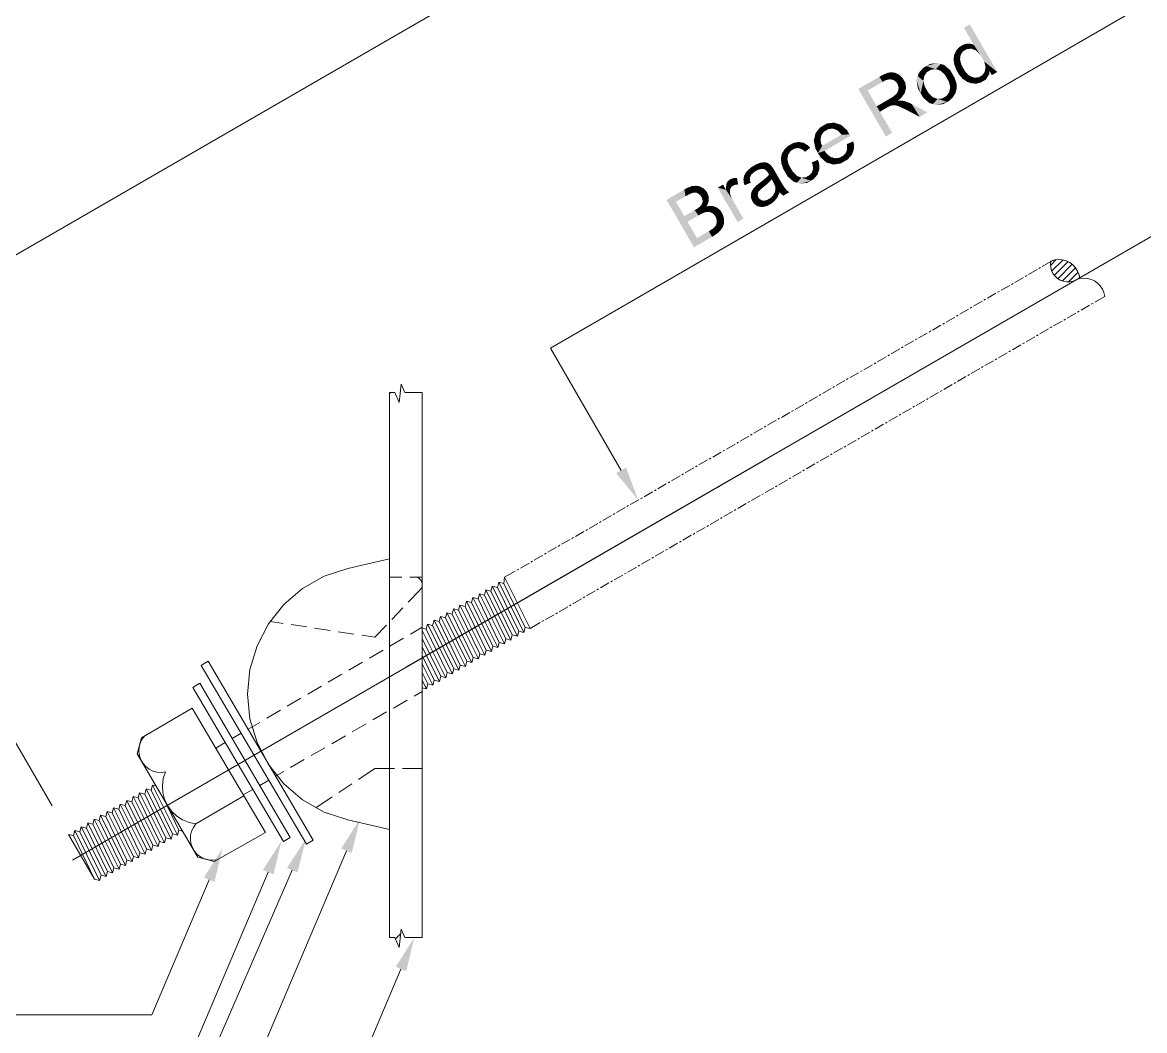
# Model space of a CAD drawing. Header units: millimetres. Extents: x 2 to 579, y 1 to 405.
# Drawn here: x 219.82 to 237.5, y 96.38 to 112.27 of the extents above; entities that cross this region are included whole.
import ezdxf

# ---------------------------------------------------------------- set-up
doc = ezdxf.new("R2010")
doc.units = ezdxf.units.MM
doc.linetypes.add('XKITLINE00', pattern=[0])
doc.layers.add('LinkedObject', color=7, linetype='Continuous', lineweight=0)

# ---------------------------------------------------------------- blocks, each defined once
blk = doc.blocks.new('*A4')
at = {"layer": 'LinkedObject'}
for color, points in [(7, [(234.75, 112.239), (234.813, 111.917), (234.658, 112.185)]), (7, [(234.75, 112.239), (234.914, 111.761), (234.813, 111.917)]), (7, [(234.914, 111.761), (234.75, 112.239), (235.182, 111.49)]), (7, [(234.606, 111.762), (234.504, 111.767), (234.52, 111.8)]), (7, [(234.537, 111.834), (234.643, 111.817), (234.52, 111.8)]), (7, [(234.52, 111.8), (234.643, 111.817), (234.606, 111.762)]), (7, [(234.587, 111.886), (234.643, 111.817), (234.537, 111.834)]), (7, [(234.621, 111.905), (234.643, 111.817), (234.587, 111.886)]), (7, [(234.645, 111.92), (234.705, 111.852), (234.621, 111.905)]), (7, [(234.621, 111.905), (234.705, 111.852), (234.674, 111.834)]), (7, [(234.643, 111.817), (234.621, 111.905), (234.674, 111.834)]), (7, [(234.695, 111.934), (234.705, 111.852), (234.645, 111.92)]), (7, [(234.72, 111.935), (234.705, 111.852), (234.695, 111.934)]), (7, [(234.72, 111.935), (234.773, 111.857), (234.705, 111.852)]), (7, [(234.745, 111.936), (234.773, 111.857), (234.72, 111.935)]), (7, [(234.791, 111.927), (234.773, 111.857), (234.745, 111.936)]), (7, [(234.813, 111.917), (234.773, 111.857), (234.791, 111.927)]), (7, [(234.773, 111.857), (234.813, 111.917), (234.809, 111.843)]), (7, [(234.809, 111.843), (234.813, 111.917), (234.846, 111.83)]), (7, [(234.813, 111.917), (234.914, 111.761), (234.846, 111.83)]), (7, [(234.233, 111.632), (234.065, 111.584), (234.121, 111.616)]), (7, [(234.289, 111.616), (234.065, 111.584), (234.233, 111.632)]), (7, [(234.214, 111.534), (234.065, 111.584), (234.289, 111.616)]), (7, [(234.214, 111.534), (234.289, 111.616), (234.252, 111.522)]), (7, [(234.289, 111.616), (234.29, 111.509), (234.252, 111.522)]), (7, [(234.44, 111.52), (234.289, 111.616), (234.346, 111.6)]), (7, [(234.477, 111.455), (234.289, 111.616), (234.44, 111.52)]), (7, [(234.357, 111.446), (234.289, 111.616), (234.477, 111.455)]), (7, [(234.29, 111.509), (234.289, 111.616), (234.357, 111.446)]), (7, [(234.504, 111.767), (234.6, 111.725), (234.492, 111.693)]), (7, [(234.492, 111.693), (234.6, 111.725), (234.498, 111.652)]), (7, [(234.498, 111.652), (234.6, 111.725), (234.594, 111.688)]), (7, [(234.594, 111.688), (234.556, 111.49), (234.498, 111.652)]), (7, [(234.498, 111.652), (234.556, 111.49), (234.504, 111.612)]), (7, [(234.6, 111.725), (234.504, 111.767), (234.606, 111.762)]), (7, [(234.504, 111.612), (234.556, 111.49), (234.533, 111.53)]), (7, [(234.619, 111.598), (234.556, 111.49), (234.594, 111.688)]), (7, [(234.556, 111.49), (234.619, 111.598), (234.65, 111.544)]), (7, [(234.914, 111.761), (235.182, 111.49), (234.947, 111.705)]), (7, [(234.947, 111.705), (235.182, 111.49), (234.976, 111.654)]), (7, [(234.976, 111.654), (235.182, 111.49), (234.998, 111.567)]), (7, [(233.487, 111.482), (233.324, 111.414), (233.455, 111.477)]), (7, [(233.488, 111.376), (233.324, 111.414), (233.487, 111.482)]), (7, [(233.455, 111.477), (233.324, 111.414), (233.374, 111.443)]), (7, [(233.519, 111.487), (233.517, 111.37), (233.487, 111.482)]), (7, [(233.487, 111.482), (233.517, 111.37), (233.488, 111.376)]), (7, [(233.517, 111.37), (233.519, 111.487), (233.546, 111.364)]), (7, [(233.611, 111.459), (233.519, 111.487), (233.581, 111.475)]), (7, [(233.546, 111.364), (233.519, 111.487), (233.611, 111.459)]), (7, [(233.611, 111.459), (233.59, 111.332), (233.546, 111.364)]), (7, [(233.642, 111.442), (233.59, 111.332), (233.611, 111.459)]), (7, [(233.69, 111.395), (233.59, 111.332), (233.642, 111.442)]), (7, [(233.929, 111.425), (233.974, 111.154), (233.908, 111.365)]), (7, [(234.065, 111.584), (233.929, 111.425), (234.014, 111.555)]), (7, [(234.074, 111.488), (233.929, 111.425), (234.065, 111.584)]), (7, [(234.014, 111.555), (233.929, 111.425), (233.947, 111.476)]), (7, [(234.032, 111.429), (233.929, 111.425), (234.074, 111.488)]), (7, [(233.929, 111.425), (234.032, 111.429), (234.024, 111.39)]), (7, [(234.017, 111.351), (233.974, 111.154), (233.929, 111.425)]), (7, [(234.017, 111.351), (233.929, 111.425), (234.024, 111.39)]), (7, [(234.065, 111.584), (234.143, 111.527), (234.109, 111.508)]), (7, [(234.143, 111.527), (234.065, 111.584), (234.214, 111.534)]), (7, [(234.074, 111.488), (234.065, 111.584), (234.109, 111.508)]), (7, [(234.357, 111.446), (234.477, 111.455), (234.386, 111.396)]), (7, [(234.477, 111.455), (234.417, 111.343), (234.386, 111.396)]), (7, [(234.417, 111.343), (234.477, 111.455), (234.44, 111.25)]), (7, [(234.44, 111.25), (234.477, 111.455), (234.541, 111.272)]), (7, [(234.539, 111.311), (234.477, 111.455), (234.507, 111.403)]), (7, [(234.541, 111.272), (234.477, 111.455), (234.539, 111.311)]), (7, [(234.68, 111.492), (234.556, 111.49), (234.65, 111.544)]), (7, [(234.556, 111.49), (234.68, 111.492), (234.58, 111.448)]), (7, [(234.58, 111.448), (234.68, 111.492), (234.637, 111.383)]), (7, [(234.637, 111.383), (234.68, 111.492), (234.671, 111.36)]), (7, [(234.671, 111.36), (234.68, 111.492), (234.747, 111.427)]), (7, [(234.747, 111.427), (234.775, 111.311), (234.671, 111.36)]), (7, [(234.784, 111.414), (234.775, 111.311), (234.747, 111.427)]), (7, [(234.952, 111.342), (234.888, 111.405), (234.917, 111.422)]), (7, [(234.947, 111.44), (234.952, 111.342), (234.917, 111.422)]), (7, [(234.947, 111.44), (235.057, 111.51), (234.952, 111.342)]), (7, [(234.984, 111.494), (235.057, 111.51), (234.947, 111.44)]), (7, [(234.952, 111.342), (235.057, 111.51), (235.002, 111.371)]), (7, [(235.057, 111.51), (234.984, 111.494), (234.991, 111.531)]), (7, [(234.998, 111.567), (235.057, 111.51), (234.991, 111.531)]), (7, [(234.998, 111.567), (235.182, 111.49), (235.057, 111.51)]), (7, [(235.002, 111.371), (235.057, 111.51), (235.055, 111.455)]), (7, [(235.057, 111.51), (235.182, 111.49), (235.097, 111.441)]), (7, [(233.375, 111.334), (232.993, 111.223), (233.324, 111.414)]), (7, [(233.139, 111.198), (232.993, 111.223), (233.375, 111.334)]), (7, [(233.324, 111.414), (233.417, 111.358), (233.375, 111.334)]), (7, [(233.417, 111.358), (233.324, 111.414), (233.488, 111.376)]), (7, [(233.708, 111.364), (233.59, 111.332), (233.69, 111.395)]), (7, [(233.59, 111.332), (233.708, 111.364), (233.606, 111.305)]), (7, [(233.708, 111.364), (233.616, 111.287), (233.606, 111.305)]), (7, [(233.616, 111.287), (233.708, 111.364), (233.626, 111.248)]), (7, [(233.626, 111.248), (233.734, 111.2), (233.625, 111.227)]), (7, [(233.626, 111.248), (233.708, 111.364), (233.734, 111.2)]), (7, [(233.744, 111.242), (233.708, 111.364), (233.731, 111.324)]), (7, [(233.734, 111.2), (233.708, 111.364), (233.744, 111.242)]), (7, [(233.908, 111.365), (233.974, 111.154), (233.931, 111.229)]), (7, [(234.039, 111.261), (233.974, 111.154), (234.017, 111.351)]), (7, [(233.974, 111.154), (234.039, 111.261), (234.069, 111.209)]), (7, [(234.541, 111.272), (234.432, 111.211), (234.44, 111.25)]), (7, [(234.543, 111.233), (234.432, 111.211), (234.541, 111.272)]), (7, [(234.671, 111.36), (234.775, 111.311), (234.704, 111.336)]), (7, [(234.775, 111.311), (234.784, 111.414), (234.813, 111.309)]), (7, [(234.813, 111.309), (234.784, 111.414), (234.821, 111.401)]), (7, [(234.821, 111.401), (234.952, 111.342), (234.813, 111.309)]), (7, [(234.813, 111.309), (234.952, 111.342), (234.85, 111.306)]), (7, [(234.888, 111.405), (234.952, 111.342), (234.821, 111.401)]), (7, [(234.85, 111.306), (234.952, 111.342), (234.92, 111.323)]), (7, [(233.282, 110.95), (233.425, 110.475), (232.993, 111.223)]), (7, [(232.993, 111.223), (233.139, 111.198), (233.282, 110.95)]), (7, [(233.446, 110.93), (233.282, 110.95), (233.495, 111.073)]), (7, [(233.446, 110.93), (233.495, 111.073), (233.466, 110.941)]), (7, [(233.466, 110.941), (233.495, 111.073), (233.494, 110.955)]), (7, [(233.494, 110.955), (233.495, 111.073), (233.504, 110.959)]), (7, [(233.545, 110.965), (233.495, 111.073), (233.528, 111.092)]), (7, [(233.504, 110.959), (233.495, 111.073), (233.517, 110.962)]), (7, [(233.517, 110.962), (233.495, 111.073), (233.545, 110.965)]), (7, [(233.577, 111.13), (233.615, 111.039), (233.528, 111.092)]), (7, [(233.545, 110.965), (233.528, 111.092), (233.56, 110.965)]), (7, [(233.528, 111.092), (233.615, 111.039), (233.56, 110.965)]), (7, [(233.592, 111.148), (233.734, 111.2), (233.577, 111.13)]), (7, [(233.724, 111.158), (233.577, 111.13), (233.734, 111.2)]), (7, [(233.664, 111.077), (233.577, 111.13), (233.724, 111.158)]), (7, [(233.615, 111.039), (233.577, 111.13), (233.664, 111.077)]), (7, [(233.608, 111.166), (233.734, 111.2), (233.592, 111.148)]), (7, [(233.734, 111.2), (233.608, 111.166), (233.624, 111.206)]), (7, [(233.625, 111.227), (233.734, 111.2), (233.624, 111.206)]), (7, [(234.099, 111.157), (233.974, 111.154), (234.069, 111.209)]), (7, [(234.099, 111.157), (234.166, 110.985), (233.974, 111.154)]), (7, [(233.974, 111.154), (234.166, 110.985), (234.014, 111.086)]), (7, [(234.014, 111.086), (234.166, 110.985), (234.11, 111.001)]), (7, [(234.167, 111.092), (234.166, 110.985), (234.099, 111.157)]), (7, [(234.166, 110.985), (234.167, 111.092), (234.204, 111.079)]), (7, [(234.242, 111.066), (234.166, 110.985), (234.204, 111.079)]), (7, [(234.242, 111.066), (234.392, 111.018), (234.166, 110.985)]), (7, [(234.314, 111.073), (234.392, 111.018), (234.242, 111.066)]), (7, [(234.392, 111.018), (234.314, 111.073), (234.348, 111.093)]), (7, [(234.382, 111.113), (234.392, 111.018), (234.348, 111.093)]), (7, [(234.504, 111.126), (234.382, 111.113), (234.424, 111.172)]), (7, [(234.483, 111.093), (234.382, 111.113), (234.504, 111.126)]), (7, [(234.427, 111.038), (234.382, 111.113), (234.483, 111.093)]), (7, [(234.392, 111.018), (234.382, 111.113), (234.427, 111.038)]), (7, [(234.432, 111.211), (234.524, 111.16), (234.424, 111.172)]), (7, [(234.424, 111.172), (234.524, 111.16), (234.504, 111.126)]), (7, [(234.524, 111.16), (234.432, 111.211), (234.543, 111.233)]), (7, [(233.282, 110.95), (233.332, 110.864), (233.425, 110.475)]), (7, [(233.332, 110.864), (233.282, 110.95), (233.446, 110.93)]), (7, [(233.56, 110.965), (233.615, 111.039), (233.575, 110.964)]), (7, [(233.615, 111.039), (233.615, 110.954), (233.575, 110.964)]), (7, [(233.64, 111.041), (233.615, 110.954), (233.615, 111.039)]), (7, [(233.615, 110.954), (233.64, 111.041), (233.639, 110.944)]), (7, [(233.639, 110.944), (233.64, 111.041), (233.663, 110.934)]), (7, [(233.696, 111.036), (233.64, 111.041), (233.681, 111.039)]), (7, [(233.663, 110.934), (233.64, 111.041), (233.696, 111.036)]), (7, [(233.696, 111.036), (233.729, 110.903), (233.663, 110.934)]), (7, [(233.729, 111.029), (233.729, 110.903), (233.696, 111.036)]), (7, [(233.799, 111.002), (233.729, 110.903), (233.729, 111.029)]), (7, [(233.729, 110.903), (233.799, 111.002), (233.77, 110.882)]), (7, [(233.77, 110.882), (233.799, 111.002), (233.835, 110.984)]), (7, [(233.77, 110.882), (233.835, 110.984), (233.959, 110.783)]), (7, [(233.959, 110.783), (233.835, 110.984), (234.082, 110.855)]), (7, [(234.166, 110.985), (234.392, 111.018), (234.222, 110.968)]), (7, [(234.222, 110.968), (234.392, 111.018), (234.335, 110.985)]), (7, [(233.425, 110.475), (233.332, 110.864), (233.524, 110.532)]), (7, [(232.443, 110.647), (232.304, 110.466), (232.387, 110.614)]), (7, [(232.455, 110.553), (232.304, 110.466), (232.443, 110.647)]), (7, [(232.387, 110.614), (232.304, 110.466), (232.317, 110.524)]), (7, [(232.414, 110.501), (232.304, 110.466), (232.455, 110.553)]), (7, [(232.607, 110.692), (232.443, 110.647), (232.497, 110.678)]), (7, [(232.663, 110.675), (232.443, 110.647), (232.607, 110.692)]), (7, [(232.594, 110.598), (232.443, 110.647), (232.663, 110.675)]), (7, [(232.443, 110.647), (232.522, 110.592), (232.487, 110.571)]), (7, [(232.522, 110.592), (232.443, 110.647), (232.594, 110.598)]), (7, [(232.455, 110.553), (232.443, 110.647), (232.487, 110.571)]), (7, [(232.594, 110.598), (232.663, 110.675), (232.631, 110.584)]), (7, [(232.663, 110.675), (232.655, 110.575), (232.631, 110.584)]), (7, [(232.655, 110.575), (232.663, 110.675), (232.702, 110.534)]), (7, [(232.813, 110.574), (232.663, 110.675), (232.719, 110.658)]), (7, [(232.702, 110.534), (232.663, 110.675), (232.813, 110.574)]), (7, [(232.702, 110.534), (232.813, 110.574), (232.725, 110.501)]), (7, [(232.852, 110.507), (232.725, 110.501), (232.813, 110.574)]), (7, [(232.046, 110.388), (231.917, 110.343), (231.961, 110.368)]), (7, [(232.087, 110.381), (231.917, 110.343), (232.046, 110.388)]), (7, [(232.034, 110.291), (231.917, 110.343), (232.087, 110.381)]), (7, [(232.034, 110.291), (232.087, 110.381), (232.059, 110.287)]), (7, [(232.087, 110.381), (232.083, 110.282), (232.059, 110.287)]), (7, [(232.083, 110.282), (232.087, 110.381), (232.129, 110.254)]), (7, [(232.201, 110.332), (232.087, 110.381), (232.128, 110.375)]), (7, [(232.232, 110.296), (232.087, 110.381), (232.201, 110.332)]), (7, [(232.129, 110.254), (232.087, 110.381), (232.232, 110.296)]), (7, [(232.304, 110.466), (232.317, 110.281), (232.29, 110.408)]), (7, [(232.405, 110.468), (232.304, 110.466), (232.414, 110.501)]), (7, [(232.304, 110.466), (232.405, 110.468), (232.396, 110.434)]), (7, [(232.396, 110.434), (232.317, 110.281), (232.304, 110.466)]), (7, [(232.405, 110.364), (232.317, 110.281), (232.396, 110.434)]), (7, [(232.317, 110.281), (232.405, 110.364), (232.423, 110.327)]), (7, [(232.854, 110.503), (232.356, 110.213), (232.852, 110.507)]), (7, [(232.423, 110.327), (232.852, 110.507), (232.356, 110.213)]), (7, [(232.861, 110.49), (232.356, 110.213), (232.854, 110.503)]), (7, [(232.866, 110.482), (232.356, 110.213), (232.861, 110.49)]), (7, [(232.461, 110.248), (232.356, 110.213), (232.866, 110.482)]), (7, [(232.725, 110.501), (232.852, 110.507), (232.423, 110.327)]), (7, [(232.912, 110.396), (232.816, 110.318), (232.81, 110.353)]), (7, [(232.812, 110.259), (232.912, 110.396), (232.92, 110.259)]), (7, [(232.816, 110.318), (232.912, 110.396), (232.812, 110.259)]), (7, [(232.92, 110.259), (232.912, 110.396), (232.925, 110.348)]), (7, [(231.787, 110.202), (231.881, 110.155), (231.771, 110.127)]), (7, [(231.888, 110.192), (231.787, 110.202), (231.807, 110.235)]), (7, [(231.881, 110.155), (231.787, 110.202), (231.888, 110.192)]), (7, [(231.827, 110.269), (231.93, 110.249), (231.807, 110.235)]), (7, [(231.807, 110.235), (231.93, 110.249), (231.888, 110.192)]), (7, [(231.882, 110.323), (231.93, 110.249), (231.827, 110.269)]), (7, [(231.917, 110.343), (231.93, 110.249), (231.882, 110.323)]), (7, [(231.917, 110.343), (231.987, 110.283), (231.964, 110.269)]), (7, [(231.987, 110.283), (231.917, 110.343), (232.034, 110.291)]), (7, [(231.93, 110.249), (231.917, 110.343), (231.964, 110.269)]), (7, [(232.129, 110.254), (232.232, 110.296), (232.151, 110.231)]), (7, [(232.423, 110.327), (232.356, 110.213), (232.317, 110.281)]), (7, [(232.49, 110.205), (232.356, 110.213), (232.461, 110.248)]), (7, [(232.356, 110.213), (232.544, 110.048), (232.394, 110.147)]), (7, [(232.49, 110.205), (232.544, 110.048), (232.356, 110.213)]), (7, [(232.554, 110.151), (232.544, 110.048), (232.49, 110.205)]), (7, [(232.757, 110.173), (232.903, 110.219), (232.775, 110.083)]), (7, [(232.792, 110.212), (232.903, 110.219), (232.757, 110.173)]), (7, [(232.775, 110.083), (232.903, 110.219), (232.822, 110.11)]), (7, [(232.802, 110.235), (232.92, 110.259), (232.792, 110.212)]), (7, [(232.903, 110.219), (232.792, 110.212), (232.92, 110.259)]), (7, [(232.812, 110.259), (232.92, 110.259), (232.802, 110.235)]), (7, [(232.822, 110.11), (232.903, 110.219), (232.886, 110.178)]), (7, [(231.347, 110.013), (231.412, 109.949), (231.312, 109.993)]), (7, [(231.469, 110.062), (231.347, 110.013), (231.442, 110.058)]), (7, [(231.473, 109.964), (231.347, 110.013), (231.469, 110.062)]), (7, [(231.442, 110.058), (231.347, 110.013), (231.381, 110.033)]), (7, [(231.412, 109.949), (231.347, 110.013), (231.473, 109.964)]), (7, [(231.539, 110.064), (231.469, 110.062), (231.495, 110.066)]), (7, [(231.556, 110.058), (231.469, 110.062), (231.539, 110.064)]), (7, [(231.473, 109.964), (231.469, 110.062), (231.5, 109.958)]), (7, [(231.5, 109.958), (231.469, 110.062), (231.519, 109.954)]), (7, [(231.469, 110.062), (231.555, 109.922), (231.519, 109.954)]), (7, [(231.556, 110.058), (231.555, 109.922), (231.469, 110.062)]), (7, [(231.574, 110.051), (231.555, 109.922), (231.556, 110.058)]), (7, [(231.606, 110.028), (231.555, 109.922), (231.574, 110.051)]), (7, [(231.621, 110.012), (231.555, 109.922), (231.606, 110.028)]), (7, [(231.555, 109.922), (231.621, 110.012), (231.63, 110.001)]), (7, [(231.771, 110.127), (231.881, 110.155), (231.776, 110.086)]), (7, [(231.776, 110.086), (231.881, 110.155), (231.873, 110.117)]), (7, [(231.873, 110.117), (231.836, 109.915), (231.776, 110.086)]), (7, [(231.776, 110.086), (231.836, 109.915), (231.78, 110.044)]), (7, [(231.78, 110.044), (231.836, 109.915), (231.81, 109.959)]), (7, [(231.897, 110.026), (231.836, 109.915), (231.873, 110.117)]), (7, [(231.836, 109.915), (231.897, 110.026), (231.928, 109.972)]), (7, [(232.354, 110.105), (232.272, 110.028), (232.257, 110.065)]), (7, [(232.272, 110.028), (232.354, 110.105), (232.279, 109.964)]), (7, [(232.279, 109.964), (232.354, 110.105), (232.363, 109.916)]), (7, [(232.378, 109.96), (232.354, 110.105), (232.374, 110.055)]), (7, [(232.363, 109.916), (232.354, 110.105), (232.378, 109.96)]), (7, [(232.394, 110.147), (232.544, 110.048), (232.488, 110.064)]), (7, [(232.544, 110.048), (232.554, 110.151), (232.6, 110.031)]), (7, [(232.591, 110.141), (232.6, 110.031), (232.554, 110.151)]), (7, [(232.627, 110.13), (232.6, 110.031), (232.591, 110.141)]), (7, [(232.627, 110.13), (232.775, 110.083), (232.6, 110.031)]), (7, [(232.6, 110.031), (232.775, 110.083), (232.716, 110.049)]), (7, [(232.697, 110.139), (232.775, 110.083), (232.627, 110.13)]), (7, [(232.731, 110.159), (232.775, 110.083), (232.697, 110.139)]), (7, [(232.757, 110.173), (232.775, 110.083), (232.731, 110.159)]), (7, [(231.295, 109.851), (231.185, 109.821), (231.304, 109.871)]), (7, [(231.189, 109.847), (231.304, 109.871), (231.185, 109.821)]), (7, [(231.286, 109.831), (231.185, 109.821), (231.295, 109.851)]), (7, [(231.286, 109.831), (231.199, 109.705), (231.185, 109.821)]), (7, [(231.214, 109.898), (231.304, 109.871), (231.189, 109.847)]), (7, [(231.286, 109.778), (231.199, 109.705), (231.286, 109.831)]), (7, [(231.235, 109.923), (231.304, 109.871), (231.214, 109.898)]), (7, [(231.312, 109.993), (231.235, 109.923), (231.256, 109.948)]), (7, [(231.345, 109.91), (231.235, 109.923), (231.312, 109.993)]), (7, [(231.304, 109.871), (231.235, 109.923), (231.345, 109.91)]), (7, [(231.345, 109.91), (231.312, 109.993), (231.377, 109.929)]), (7, [(231.377, 109.929), (231.312, 109.993), (231.412, 109.949)]), (7, [(231.564, 109.846), (231.626, 109.799), (231.491, 109.783)]), (7, [(231.555, 109.922), (231.63, 110.001), (231.571, 109.894)]), (7, [(231.584, 109.87), (231.626, 109.799), (231.564, 109.846)]), (7, [(231.571, 109.894), (231.63, 110.001), (231.573, 109.892)]), (7, [(231.573, 109.892), (231.63, 110.001), (231.579, 109.88)]), (7, [(231.579, 109.88), (231.63, 110.001), (231.584, 109.87)]), (7, [(231.584, 109.87), (231.63, 110.001), (231.626, 109.799)]), (7, [(231.657, 109.96), (231.626, 109.799), (231.63, 110.001)]), (7, [(231.675, 109.93), (231.626, 109.799), (231.657, 109.96)]), (7, [(231.675, 109.93), (231.645, 109.765), (231.626, 109.799)]), (7, [(231.745, 109.807), (231.645, 109.765), (231.675, 109.93)]), (7, [(231.96, 109.918), (231.836, 109.915), (231.928, 109.972)]), (7, [(231.96, 109.918), (232.023, 109.746), (231.836, 109.915)]), (7, [(231.836, 109.915), (232.023, 109.746), (231.875, 109.847)]), (7, [(231.875, 109.847), (232.023, 109.746), (231.969, 109.763)]), (7, [(232.027, 109.85), (232.023, 109.746), (231.96, 109.918)]), (7, [(232.023, 109.746), (232.027, 109.85), (232.062, 109.838)]), (7, [(232.097, 109.825), (232.023, 109.746), (232.062, 109.838)]), (7, [(232.166, 109.832), (232.244, 109.776), (232.097, 109.825)]), (7, [(232.244, 109.776), (232.166, 109.832), (232.199, 109.851)]), (7, [(232.226, 109.867), (232.244, 109.776), (232.199, 109.851)]), (7, [(232.226, 109.867), (232.363, 109.916), (232.244, 109.776)]), (7, [(232.262, 109.909), (232.363, 109.916), (232.226, 109.867)]), (7, [(232.244, 109.776), (232.363, 109.916), (232.288, 109.802)]), (7, [(232.363, 109.916), (232.262, 109.909), (232.27, 109.936)]), (7, [(232.279, 109.964), (232.363, 109.916), (232.27, 109.936)]), (7, [(232.288, 109.802), (232.363, 109.916), (232.348, 109.872)]), (7, [(230.293, 109.662), (230.369, 109.582), (230.25, 109.638)]), (7, [(230.368, 109.691), (230.369, 109.582), (230.293, 109.662)]), (7, [(230.408, 109.591), (230.368, 109.691), (230.401, 109.694)]), (7, [(230.369, 109.582), (230.368, 109.691), (230.389, 109.586)]), (7, [(230.389, 109.586), (230.368, 109.691), (230.408, 109.591)]), (7, [(230.433, 109.698), (230.445, 109.586), (230.401, 109.694)]), (7, [(230.401, 109.694), (230.445, 109.586), (230.408, 109.591)]), (7, [(230.494, 109.687), (230.445, 109.586), (230.433, 109.698)]), (7, [(230.522, 109.671), (230.445, 109.586), (230.494, 109.687)]), (7, [(230.445, 109.586), (230.522, 109.671), (230.462, 109.577)]), (7, [(230.522, 109.671), (230.479, 109.568), (230.462, 109.577)]), (7, [(230.479, 109.568), (230.522, 109.671), (230.507, 109.54)]), (7, [(230.507, 109.54), (230.522, 109.671), (230.609, 109.59)]), (7, [(230.594, 109.615), (230.522, 109.671), (230.55, 109.656)]), (7, [(230.609, 109.59), (230.522, 109.671), (230.594, 109.615)]), (7, [(230.907, 109.633), (230.776, 109.667), (230.859, 109.715)]), (7, [(230.776, 109.667), (230.907, 109.633), (231.09, 109.125)]), (7, [(230.913, 109.726), (230.907, 109.633), (230.906, 109.671)]), (7, [(230.921, 109.743), (230.907, 109.633), (230.913, 109.726)]), (7, [(231.004, 109.689), (230.907, 109.633), (230.921, 109.743)]), (7, [(230.983, 109.664), (230.907, 109.633), (231.004, 109.689)]), (7, [(230.976, 109.648), (230.907, 109.633), (230.983, 109.664)]), (7, [(230.929, 109.76), (231.019, 109.697), (230.921, 109.743)]), (7, [(230.921, 109.743), (231.019, 109.697), (231.004, 109.689)]), (7, [(230.953, 109.786), (231.019, 109.697), (230.929, 109.76)]), (7, [(230.969, 109.795), (231.019, 109.697), (230.953, 109.786)]), (7, [(231.048, 109.821), (230.969, 109.795), (230.992, 109.808)]), (7, [(231.08, 109.82), (230.969, 109.795), (231.048, 109.821)]), (7, [(231.075, 109.717), (230.969, 109.795), (231.08, 109.82)]), (7, [(230.969, 109.795), (231.036, 109.707), (231.019, 109.697)]), (7, [(231.036, 109.707), (230.969, 109.795), (231.075, 109.717)]), (7, [(231.075, 109.717), (231.08, 109.82), (231.097, 109.716)]), (7, [(231.185, 109.821), (231.199, 109.705), (231.181, 109.796)]), (7, [(231.181, 109.796), (231.199, 109.705), (231.188, 109.737)]), (7, [(231.199, 109.705), (231.286, 109.778), (231.295, 109.745)]), (7, [(231.35, 109.667), (231.418, 109.601), (231.326, 109.633)]), (7, [(231.366, 109.683), (231.418, 109.601), (231.35, 109.667)]), (7, [(231.377, 109.694), (231.436, 109.624), (231.366, 109.683)]), (7, [(231.418, 109.601), (231.366, 109.683), (231.427, 109.613)]), (7, [(231.427, 109.613), (231.366, 109.683), (231.436, 109.624)]), (7, [(231.414, 109.725), (231.471, 109.657), (231.377, 109.694)]), (7, [(231.377, 109.694), (231.471, 109.657), (231.436, 109.624)]), (7, [(231.439, 109.744), (231.497, 109.677), (231.414, 109.725)]), (7, [(231.414, 109.725), (231.497, 109.677), (231.471, 109.657)]), (7, [(231.491, 109.783), (231.542, 109.713), (231.439, 109.744)]), (7, [(231.439, 109.744), (231.542, 109.713), (231.497, 109.677)]), (7, [(231.491, 109.783), (231.626, 109.799), (231.542, 109.713)]), (7, [(231.542, 109.713), (231.626, 109.799), (231.607, 109.774)]), (7, [(231.745, 109.807), (231.663, 109.734), (231.645, 109.765)]), (7, [(231.832, 109.664), (231.753, 109.597), (231.66, 109.566)]), (7, [(231.674, 109.589), (231.832, 109.664), (231.66, 109.566)]), (7, [(231.663, 109.734), (231.745, 109.807), (231.682, 109.684)]), (7, [(231.674, 109.589), (231.782, 109.743), (231.832, 109.664)]), (7, [(231.686, 109.638), (231.782, 109.743), (231.674, 109.589)]), (7, [(231.682, 109.684), (231.745, 109.807), (231.782, 109.743)]), (7, [(231.782, 109.743), (231.684, 109.664), (231.682, 109.684)]), (7, [(231.684, 109.664), (231.782, 109.743), (231.686, 109.638)]), (7, [(231.753, 109.597), (231.832, 109.664), (231.766, 109.579)]), (7, [(231.766, 109.579), (231.832, 109.664), (231.845, 109.649)]), (7, [(232.097, 109.825), (232.244, 109.776), (232.023, 109.746)]), (7, [(232.023, 109.746), (232.244, 109.776), (232.078, 109.729)]), (7, [(232.078, 109.729), (232.244, 109.776), (232.189, 109.744)]), (7, [(230.269, 109.531), (229.969, 109.475), (230.25, 109.638)]), (7, [(230.119, 109.444), (229.969, 109.475), (230.269, 109.531)]), (7, [(229.969, 109.475), (230.3, 109.13), (230.401, 108.727)]), (7, [(230.249, 109.218), (230.3, 109.13), (229.969, 109.475)]), (7, [(229.969, 109.475), (230.119, 109.444), (230.249, 109.218)]), (7, [(230.25, 109.638), (230.369, 109.582), (230.309, 109.554)]), (7, [(230.269, 109.531), (230.25, 109.638), (230.309, 109.554)]), (7, [(230.609, 109.59), (230.518, 109.522), (230.507, 109.54)]), (7, [(230.518, 109.522), (230.609, 109.59), (230.529, 109.502)]), (7, [(230.529, 109.502), (230.609, 109.59), (230.539, 109.464)]), (7, [(230.635, 109.484), (230.535, 109.427), (230.539, 109.464)]), (7, [(230.634, 109.456), (230.535, 109.427), (230.635, 109.484)]), (7, [(230.539, 109.464), (230.609, 109.59), (230.635, 109.484)]), (7, [(230.636, 109.513), (230.609, 109.59), (230.622, 109.566)]), (7, [(230.635, 109.484), (230.609, 109.59), (230.636, 109.513)]), (7, [(230.969, 109.632), (230.907, 109.633), (230.976, 109.648)]), (7, [(231.001, 109.491), (231.182, 109.178), (230.907, 109.633)]), (7, [(231.001, 109.491), (230.907, 109.633), (230.978, 109.549)]), (7, [(230.978, 109.549), (230.907, 109.633), (230.971, 109.578)]), (7, [(230.971, 109.578), (230.907, 109.633), (230.967, 109.597)]), (7, [(230.967, 109.597), (230.907, 109.633), (230.969, 109.632)]), (7, [(231.09, 109.125), (230.907, 109.633), (231.182, 109.178)]), (7, [(231.308, 109.596), (231.408, 109.562), (231.3, 109.556)]), (7, [(231.3, 109.535), (231.408, 109.562), (231.407, 109.548)]), (7, [(231.3, 109.556), (231.408, 109.562), (231.3, 109.535)]), (7, [(231.407, 109.548), (231.324, 109.452), (231.3, 109.535)]), (7, [(231.3, 109.535), (231.324, 109.452), (231.301, 109.513)]), (7, [(231.301, 109.513), (231.324, 109.452), (231.313, 109.471)]), (7, [(231.409, 109.575), (231.308, 109.596), (231.317, 109.615)]), (7, [(231.408, 109.562), (231.308, 109.596), (231.409, 109.575)]), (7, [(231.326, 109.633), (231.418, 109.601), (231.317, 109.615)]), (7, [(231.317, 109.615), (231.418, 109.601), (231.409, 109.575)]), (7, [(231.414, 109.523), (231.324, 109.452), (231.407, 109.548)]), (7, [(231.324, 109.452), (231.414, 109.523), (231.421, 109.511)]), (7, [(231.431, 109.492), (231.324, 109.452), (231.421, 109.511)]), (7, [(231.324, 109.452), (231.431, 109.492), (231.344, 109.418)]), (7, [(231.344, 109.418), (231.431, 109.492), (231.4, 109.376)]), (7, [(231.4, 109.376), (231.431, 109.492), (231.436, 109.368)]), (7, [(231.436, 109.368), (231.431, 109.492), (231.463, 109.47)]), (7, [(231.579, 109.488), (231.626, 109.419), (231.552, 109.472)]), (7, [(231.606, 109.503), (231.626, 109.419), (231.579, 109.488)]), (7, [(231.69, 109.48), (231.606, 109.503), (231.646, 109.542)]), (7, [(231.671, 109.457), (231.606, 109.503), (231.69, 109.48)]), (7, [(231.626, 109.419), (231.606, 109.503), (231.671, 109.457)]), (7, [(231.753, 109.597), (231.646, 109.542), (231.66, 109.566)]), (7, [(231.74, 109.561), (231.646, 109.542), (231.753, 109.597)]), (7, [(231.708, 109.502), (231.646, 109.542), (231.74, 109.561)]), (7, [(231.69, 109.48), (231.646, 109.542), (231.708, 109.502)]), (7, [(231.845, 109.649), (231.795, 109.551), (231.766, 109.579)]), (7, [(231.858, 109.633), (231.795, 109.551), (231.845, 109.649)]), (7, [(231.858, 109.633), (231.81, 109.541), (231.795, 109.551)]), (7, [(231.888, 109.607), (231.81, 109.541), (231.858, 109.633)]), (7, [(231.81, 109.541), (231.888, 109.607), (231.906, 109.597)]), (7, [(230.474, 109.23), (230.249, 109.218), (230.412, 109.312)]), (7, [(230.51, 109.251), (230.412, 109.312), (230.445, 109.331)]), (7, [(230.474, 109.23), (230.412, 109.312), (230.51, 109.251)]), (7, [(230.445, 109.331), (230.596, 109.371), (230.51, 109.251)]), (7, [(230.489, 109.363), (230.596, 109.371), (230.445, 109.331)]), (7, [(230.501, 109.375), (230.615, 109.399), (230.489, 109.363)]), (7, [(230.596, 109.371), (230.489, 109.363), (230.615, 109.399)]), (7, [(230.517, 109.392), (230.615, 109.399), (230.501, 109.375)]), (7, [(230.51, 109.251), (230.596, 109.371), (230.568, 109.276)]), (7, [(230.535, 109.427), (230.615, 109.399), (230.517, 109.392)]), (7, [(230.615, 109.399), (230.535, 109.427), (230.634, 109.456)]), (7, [(230.596, 109.371), (230.613, 109.286), (230.568, 109.276)]), (7, [(230.707, 109.376), (230.596, 109.371), (230.635, 109.38)]), (7, [(230.656, 109.281), (230.596, 109.371), (230.707, 109.376)]), (7, [(230.613, 109.286), (230.596, 109.371), (230.656, 109.281)]), (7, [(230.656, 109.281), (230.707, 109.376), (230.675, 109.272)]), (7, [(230.675, 109.272), (230.707, 109.376), (230.695, 109.263)]), (7, [(230.695, 109.263), (230.707, 109.376), (230.739, 109.363)]), (7, [(230.739, 109.363), (230.727, 109.233), (230.695, 109.263)]), (7, [(230.771, 109.349), (230.727, 109.233), (230.739, 109.363)]), (7, [(230.822, 109.303), (230.727, 109.233), (230.771, 109.349)]), (7, [(230.841, 109.271), (230.727, 109.233), (230.822, 109.303)]), (7, [(231.463, 109.47), (231.473, 109.36), (231.436, 109.368)]), (7, [(231.484, 109.465), (231.473, 109.36), (231.463, 109.47)]), (7, [(231.505, 109.461), (231.473, 109.36), (231.484, 109.465)]), (7, [(231.473, 109.36), (231.505, 109.461), (231.554, 109.378)]), (7, [(231.599, 109.403), (231.505, 109.461), (231.552, 109.472)]), (7, [(231.554, 109.378), (231.505, 109.461), (231.599, 109.403)]), (7, [(231.552, 109.472), (231.626, 109.419), (231.599, 109.403)]), (7, [(230.3, 109.13), (230.249, 109.218), (230.474, 109.23)]), (7, [(230.401, 108.727), (230.3, 109.13), (230.449, 108.873)]), (7, [(230.727, 109.233), (230.841, 109.271), (230.739, 109.212)]), (7, [(230.841, 109.271), (230.749, 109.194), (230.739, 109.212)]), (7, [(230.749, 109.194), (230.841, 109.271), (230.76, 109.158)]), (7, [(230.761, 109.122), (230.87, 109.08), (230.754, 109.091)]), (7, [(230.76, 109.158), (230.841, 109.271), (230.875, 109.16)]), (7, [(230.875, 109.16), (230.761, 109.122), (230.76, 109.158)]), (7, [(230.877, 109.131), (230.761, 109.122), (230.875, 109.16)]), (7, [(230.87, 109.08), (230.761, 109.122), (230.877, 109.131)]), (7, [(230.873, 109.189), (230.841, 109.271), (230.856, 109.244)]), (7, [(230.875, 109.16), (230.841, 109.271), (230.873, 109.189)]), (7, [(230.636, 108.981), (230.687, 108.892), (230.449, 108.873)]), (7, [(230.66, 108.995), (230.722, 108.913), (230.636, 108.981)]), (7, [(230.636, 108.981), (230.722, 108.913), (230.687, 108.892)]), (7, [(230.693, 109.016), (230.779, 108.954), (230.66, 108.995)]), (7, [(230.66, 108.995), (230.779, 108.954), (230.722, 108.913)]), (7, [(230.701, 109.023), (230.779, 108.954), (230.693, 109.016)]), (7, [(230.8, 108.974), (230.701, 109.023), (230.717, 109.036)]), (7, [(230.779, 108.954), (230.701, 109.023), (230.8, 108.974)]), (7, [(230.74, 109.063), (230.851, 109.037), (230.717, 109.036)]), (7, [(230.717, 109.036), (230.851, 109.037), (230.8, 108.974)]), (7, [(230.861, 109.059), (230.74, 109.063), (230.754, 109.091)]), (7, [(230.851, 109.037), (230.74, 109.063), (230.861, 109.059)]), (7, [(230.754, 109.091), (230.87, 109.08), (230.861, 109.059)]), (7, [(230.8, 108.974), (230.851, 109.037), (230.821, 108.995)]), (7, [(230.449, 108.873), (230.687, 108.892), (230.401, 108.727)]), (6, [(229.175, 105.166), (229.331, 105.256), (229.523, 104.743)]), (6, [(225.007, 99.181), (224.842, 99.251), (225.136, 99.713)]), (6, [(224.153, 98.874), (223.988, 98.946), (224.286, 99.405)]), (6, [(222.844, 98.725), (222.678, 98.795), (222.972, 99.257)]), (6, [(223.774, 98.843), (223.608, 98.913), (223.902, 99.375)]), (6, [(225.866, 97.317), (225.701, 97.387), (225.994, 97.849)])]:
    blk.add_hatch(color=color, dxfattribs=at).paths.add_polyline_path(points, flags=17)
at = {"layer": 'LinkedObject', "color": 6, "linetype": 'XKITLINE00', "lineweight": 0}
for p, q in [((216.378, 106.681), (257.771, 130.605)), ((228.139, 107.138), (237.299, 112.431)), ((225.88, 102.118), (240.702, 110.684)), ((220.284, 99.923), (215.927, 107.46)), ((229.253, 105.211), (228.139, 107.138)), ((224.925, 99.216), (220.769, 89.426)), ((224.071, 98.91), (221.157, 92.215)), ((223.691, 98.878), (222.113, 95.16)), ((222.761, 98.76), (221.858, 96.632)), ((225.783, 97.352), (221.493, 87.245)), ((221.858, 96.632), (212.316, 96.632))]:
    blk.add_line(p, q, dxfattribs=at)
at = {"layer": 'LinkedObject', "color": 9, "linetype": 'XKITLINE00', "lineweight": 0}
for p, q in [((235.892, 108.424), (236.061, 108.522)), ((235.459, 108.174), (235.594, 108.252)), ((235.621, 108.268), (235.648, 108.283)), ((235.675, 108.299), (235.811, 108.377)), ((235.838, 108.393), (235.865, 108.408)), ((235.242, 108.049), (235.378, 108.127)), ((235.405, 108.143), (235.432, 108.158)), ((234.972, 107.892), (234.999, 107.908)), ((235.026, 107.924), (235.161, 108.002)), ((235.188, 108.018), (235.215, 108.033)), ((236.719, 107.862), (236.878, 107.954)), ((234.593, 107.673), (234.728, 107.752)), ((234.755, 107.767), (234.782, 107.783)), ((234.809, 107.799), (234.945, 107.877)), ((236.448, 107.706), (236.475, 107.722)), ((236.502, 107.737), (236.637, 107.816)), ((236.664, 107.831), (236.691, 107.847)), ((234.322, 107.517), (234.349, 107.533)), ((234.377, 107.548), (234.512, 107.627)), ((234.539, 107.642), (234.566, 107.658)), ((236.069, 107.487), (236.204, 107.565)), ((236.232, 107.581), (236.259, 107.597)), ((236.286, 107.612), (236.421, 107.69)), ((233.944, 107.298), (234.079, 107.376)), ((234.106, 107.392), (234.133, 107.408)), ((234.16, 107.423), (234.295, 107.501)), ((235.853, 107.362), (235.988, 107.44)), ((236.015, 107.456), (236.042, 107.472)), ((233.727, 107.173), (233.862, 107.251)), ((233.89, 107.267), (233.917, 107.283)), ((235.42, 107.112), (235.555, 107.19)), ((235.582, 107.206), (235.609, 107.221)), ((235.636, 107.237), (235.772, 107.315)), ((235.799, 107.331), (235.826, 107.346)), ((233.294, 106.923), (233.43, 107.001)), ((233.457, 107.017), (233.484, 107.032)), ((233.511, 107.048), (233.646, 107.126)), ((233.673, 107.142), (233.7, 107.157)), ((235.203, 106.987), (235.339, 107.065)), ((235.366, 107.081), (235.393, 107.096)), ((233.078, 106.798), (233.213, 106.876)), ((233.24, 106.892), (233.267, 106.907)), ((234.933, 106.83), (234.96, 106.846)), ((234.987, 106.862), (235.122, 106.94)), ((235.149, 106.956), (235.176, 106.971)), ((232.807, 106.641), (232.834, 106.657)), ((232.861, 106.673), (232.997, 106.751)), ((233.024, 106.767), (233.051, 106.782)), ((234.554, 106.611), (234.689, 106.69)), ((234.716, 106.705), (234.743, 106.721)), ((234.77, 106.737), (234.906, 106.815)), ((225.755, 106.282), (225.789, 106.569)), ((225.789, 106.569), (225.846, 106.438)), ((232.428, 106.423), (232.564, 106.501)), ((232.591, 106.516), (232.618, 106.532)), ((232.645, 106.548), (232.78, 106.626)), ((234.283, 106.455), (234.311, 106.471)), ((234.338, 106.486), (234.473, 106.565)), ((234.5, 106.58), (234.527, 106.596)), ((225.601, 106.438), (225.685, 106.438)), ((225.601, 106.421), (225.619, 106.438)), ((225.685, 106.438), (225.755, 106.282)), ((225.846, 106.438), (226.119, 106.438)), ((232.212, 106.297), (232.347, 106.376)), ((232.374, 106.391), (232.401, 106.407)), ((233.905, 106.236), (234.04, 106.314)), ((234.067, 106.33), (234.094, 106.346)), ((234.121, 106.361), (234.256, 106.439)), ((231.779, 106.047), (231.914, 106.125)), ((231.941, 106.141), (231.969, 106.157)), ((231.996, 106.172), (232.131, 106.25)), ((232.158, 106.266), (232.185, 106.282)), ((233.688, 106.111), (233.824, 106.189)), ((233.851, 106.205), (233.878, 106.221)), ((231.563, 105.922), (231.698, 106)), ((231.725, 106.016), (231.752, 106.032)), ((233.255, 105.861), (233.391, 105.939)), ((233.418, 105.955), (233.445, 105.97)), ((233.472, 105.986), (233.607, 106.064)), ((233.634, 106.08), (233.661, 106.095)), ((231.292, 105.766), (231.319, 105.781)), ((231.346, 105.797), (231.482, 105.875)), ((231.509, 105.891), (231.536, 105.906)), ((233.039, 105.736), (233.174, 105.814)), ((233.201, 105.83), (233.228, 105.845)), ((230.913, 105.547), (231.049, 105.625)), ((231.076, 105.641), (231.103, 105.656)), ((231.13, 105.672), (231.265, 105.75)), ((232.768, 105.579), (232.795, 105.595)), ((232.822, 105.611), (232.958, 105.689)), ((232.985, 105.705), (233.012, 105.72)), ((230.643, 105.39), (230.67, 105.406)), ((230.697, 105.422), (230.832, 105.5)), ((230.859, 105.516), (230.886, 105.531)), ((232.39, 105.36), (232.525, 105.439)), ((232.552, 105.454), (232.579, 105.47)), ((232.606, 105.486), (232.741, 105.564)), ((231.566, 105.404), (220.606, 99.07)), ((230.264, 105.172), (230.399, 105.25)), ((230.426, 105.265), (230.453, 105.281)), ((230.48, 105.297), (230.616, 105.375)), ((232.173, 105.235), (232.308, 105.314)), ((232.335, 105.329), (232.362, 105.345)), ((230.048, 105.046), (230.183, 105.125)), ((230.21, 105.14), (230.237, 105.156)), ((231.74, 104.985), (231.875, 105.063)), ((231.903, 105.079), (231.93, 105.095)), ((231.957, 105.11), (232.092, 105.188)), ((232.119, 105.204), (232.146, 105.22)), ((229.777, 104.89), (229.804, 104.906)), ((229.831, 104.921), (229.966, 104.999)), ((229.993, 105.015), (230.02, 105.031)), ((231.524, 104.86), (231.659, 104.938)), ((231.686, 104.954), (231.713, 104.97)), ((229.398, 104.671), (229.533, 104.749)), ((229.561, 104.765), (229.588, 104.781)), ((229.615, 104.796), (229.75, 104.874)), ((231.253, 104.704), (231.28, 104.719)), ((231.307, 104.735), (231.443, 104.813)), ((231.47, 104.829), (231.497, 104.844)), ((229.128, 104.515), (229.155, 104.53)), ((229.182, 104.546), (229.317, 104.624)), ((229.344, 104.64), (229.371, 104.655)), ((230.874, 104.485), (231.01, 104.563)), ((231.037, 104.579), (231.064, 104.594)), ((231.091, 104.61), (231.226, 104.688)), ((228.749, 104.296), (228.884, 104.374)), ((228.911, 104.39), (228.938, 104.405)), ((228.965, 104.421), (229.101, 104.499)), ((230.658, 104.36), (230.793, 104.438)), ((230.82, 104.454), (230.847, 104.469)), ((228.532, 104.171), (228.668, 104.249)), ((228.695, 104.265), (228.722, 104.28)), ((230.225, 104.11), (230.36, 104.188)), ((230.387, 104.203), (230.414, 104.219)), ((230.442, 104.235), (230.577, 104.313)), ((230.604, 104.328), (230.631, 104.344)), ((228.1, 103.921), (228.235, 103.999)), ((228.262, 104.014), (228.289, 104.03)), ((228.316, 104.046), (228.451, 104.124)), ((228.478, 104.139), (228.505, 104.155)), ((230.009, 103.984), (230.144, 104.063)), ((230.171, 104.078), (230.198, 104.094)), ((227.883, 103.795), (228.018, 103.874)), ((228.045, 103.889), (228.072, 103.905)), ((229.738, 103.828), (229.765, 103.844)), ((229.792, 103.859), (229.927, 103.937)), ((229.955, 103.953), (229.982, 103.969)), ((227.612, 103.639), (227.64, 103.655)), ((227.667, 103.67), (227.802, 103.749)), ((227.829, 103.764), (227.856, 103.78)), ((229.359, 103.609), (229.495, 103.687)), ((229.522, 103.703), (229.549, 103.719)), ((229.576, 103.734), (229.711, 103.812)), ((227.416, 103.526), (227.585, 103.623)), ((229.089, 103.453), (229.116, 103.468)), ((229.143, 103.484), (229.278, 103.562)), ((229.305, 103.578), (229.332, 103.593)), ((228.71, 103.234), (228.845, 103.312)), ((228.872, 103.328), (228.899, 103.343)), ((228.926, 103.359), (229.062, 103.437)), ((228.493, 103.109), (228.629, 103.187)), ((228.656, 103.203), (228.683, 103.218)), ((228.061, 102.859), (228.196, 102.937)), ((228.223, 102.952), (228.25, 102.968)), ((228.277, 102.984), (228.412, 103.062)), ((228.439, 103.077), (228.466, 103.093)), ((227.82, 102.72), (227.979, 102.812)), ((228.006, 102.827), (228.034, 102.843))]:
    blk.add_line(p, q, dxfattribs=at)
at = {"layer": 'LinkedObject', "color": 3, "linetype": 'XKITLINE00', "lineweight": 0}
for p, q in [((236.028, 108.51), (236.021, 108.459)), ((236.021, 108.459), (236.025, 108.407)), ((236.087, 108.528), (236.028, 108.51)), ((236.148, 108.535), (236.087, 108.528)), ((236.21, 108.53), (236.148, 108.535)), ((236.269, 108.514), (236.21, 108.53)), ((236.325, 108.487), (236.269, 108.514)), ((236.374, 108.45), (236.325, 108.487)), ((236.416, 108.404), (236.374, 108.45)), ((236.025, 108.407), (236.039, 108.357)), ((236.039, 108.357), (236.061, 108.311)), ((236.061, 108.311), (236.093, 108.27)), ((236.093, 108.27), (236.131, 108.235)), ((236.449, 108.352), (236.416, 108.404)), ((236.471, 108.294), (236.449, 108.352)), ((236.482, 108.234), (236.471, 108.294)), ((236.542, 108.241), (236.482, 108.234)), ((236.602, 108.236), (236.542, 108.241)), ((236.66, 108.222), (236.602, 108.236)), ((236.131, 108.235), (236.175, 108.208)), ((236.175, 108.208), (236.224, 108.191)), ((236.224, 108.191), (236.275, 108.182)), ((236.275, 108.182), (236.327, 108.184)), ((236.327, 108.184), (236.377, 108.195)), ((236.377, 108.195), (236.424, 108.216)), ((236.482, 108.234), (236.424, 108.216)), ((236.715, 108.196), (236.66, 108.222)), ((236.764, 108.161), (236.715, 108.196)), ((236.806, 108.118), (236.764, 108.161)), ((236.84, 108.068), (236.806, 108.118)), ((236.864, 108.013), (236.84, 108.068)), ((236.878, 107.954), (236.864, 108.013)), ((221.694, 100.995), (222.494, 101.463)), ((223.648, 99.502), (222.494, 101.463)), ((221.628, 100.744), (221.694, 100.995)), ((221.74, 101.022), (221.701, 100.968)), ((221.657, 100.844), (221.654, 100.778)), ((221.673, 100.908), (221.657, 100.844)), ((221.701, 100.968), (221.673, 100.908)), ((221.628, 100.744), (222.584, 99.113)), ((221.654, 100.778), (221.663, 100.712)), ((221.663, 100.712), (221.685, 100.65)), ((221.685, 100.65), (221.719, 100.592)), ((221.719, 100.592), (221.763, 100.543)), ((221.763, 100.543), (221.815, 100.502)), ((221.815, 100.502), (221.874, 100.473)), ((221.874, 100.473), (221.938, 100.455)), ((221.938, 100.455), (222.004, 100.45)), ((222.004, 100.45), (222.07, 100.458)), ((222.07, 100.458), (222.037, 100.353)), ((222.037, 100.353), (222.024, 100.244)), ((222.024, 100.244), (222.031, 100.134)), ((222.031, 100.134), (222.059, 100.027)), ((222.059, 100.027), (222.105, 99.928)), ((222.105, 99.928), (222.169, 99.838)), ((222.551, 99.638), (223.307, 100.08)), ((222.169, 99.838), (222.249, 99.762)), ((222.249, 99.762), (222.341, 99.702)), ((222.341, 99.702), (222.443, 99.66)), ((222.443, 99.66), (222.551, 99.638)), ((222.512, 99.584), (222.484, 99.524)), ((222.551, 99.638), (222.512, 99.584)), ((222.468, 99.46), (222.465, 99.394)), ((222.465, 99.394), (222.474, 99.328)), ((222.484, 99.524), (222.468, 99.46)), ((222.84, 99.046), (223.648, 99.502)), ((222.474, 99.328), (222.496, 99.266)), ((222.496, 99.266), (222.53, 99.208)), ((222.53, 99.208), (222.574, 99.159)), ((222.574, 99.159), (222.626, 99.118)), ((222.584, 99.113), (222.84, 99.046)), ((222.626, 99.118), (222.685, 99.089)), ((222.685, 99.089), (222.749, 99.071)), ((222.749, 99.071), (222.815, 99.066)), ((222.815, 99.066), (222.881, 99.074))]:
    blk.add_line(p, q, dxfattribs=at)
at = {"layer": 'LinkedObject', "color": 1, "linetype": 'XKITLINE00', "lineweight": 0}
for p, q in [((236.025, 108.446), (236.106, 108.527)), ((236.042, 108.355), (236.213, 108.526)), ((236.08, 108.285), (236.296, 108.5)), ((236.135, 108.231), (236.363, 108.459)), ((236.206, 108.193), (236.417, 108.404)), ((236.298, 108.178), (236.458, 108.337)), ((225.601, 103.529), (225.798, 103.529)), ((225.923, 103.529), (226.119, 103.529)), ((226.023, 103.527), (226.001, 103.529)), ((226.044, 103.521), (226.023, 103.527)), ((226.064, 103.511), (226.044, 103.521)), ((226.081, 103.498), (226.064, 103.511)), ((226.096, 103.482), (226.081, 103.498)), ((226.107, 103.463), (226.096, 103.482)), ((226.115, 103.442), (226.107, 103.463)), ((227.416, 103.526), (227.406, 103.426)), ((227.416, 103.526), (227.82, 102.72)), ((226.079, 103.322), (225.899, 103.133)), ((226.079, 103.322), (226.094, 103.338)), ((226.094, 103.338), (226.106, 103.357)), ((226.106, 103.357), (226.114, 103.377)), ((226.114, 103.377), (226.119, 103.399)), ((226.119, 103.421), (226.115, 103.442)), ((226.119, 103.399), (226.119, 103.421)), ((227.121, 103.327), (227.1, 103.246)), ((227.202, 103.306), (227.121, 103.327)), ((227.121, 103.327), (227.516, 102.537)), ((227.223, 103.387), (227.202, 103.306)), ((227.537, 102.618), (227.202, 103.306)), ((227.304, 103.366), (227.223, 103.387)), ((227.223, 103.387), (227.618, 102.596)), ((227.325, 103.447), (227.304, 103.366)), ((227.639, 102.677), (227.304, 103.366)), ((227.406, 103.426), (227.325, 103.447)), ((227.325, 103.447), (227.721, 102.655)), ((227.742, 102.736), (227.406, 103.426)), ((226.815, 103.148), (226.794, 103.067)), ((226.896, 103.127), (226.815, 103.148)), ((226.815, 103.148), (227.209, 102.359)), ((226.917, 103.208), (226.896, 103.127)), ((227.23, 102.44), (226.896, 103.127)), ((226.998, 103.186), (226.917, 103.208)), ((226.917, 103.208), (227.311, 102.418)), ((227.019, 103.267), (226.998, 103.186)), ((227.332, 102.499), (226.998, 103.186)), ((227.1, 103.246), (227.019, 103.267)), ((227.019, 103.267), (227.413, 102.478)), ((227.435, 102.558), (227.1, 103.246)), ((225.813, 103.043), (225.64, 102.862)), ((226.509, 102.968), (226.488, 102.887)), ((226.59, 102.947), (226.509, 102.968)), ((226.509, 102.968), (226.901, 102.181)), ((226.611, 103.028), (226.59, 102.947)), ((226.923, 102.262), (226.59, 102.947)), ((226.692, 103.007), (226.611, 103.028)), ((226.611, 103.028), (227.004, 102.24)), ((226.713, 103.088), (226.692, 103.007)), ((227.025, 102.321), (226.692, 103.007)), ((226.794, 103.067), (226.713, 103.088)), ((226.713, 103.088), (227.106, 102.3)), ((227.127, 102.38), (226.794, 103.067)), ((223.72, 102.83), (223.928, 102.798)), ((224.052, 102.78), (224.299, 102.743)), ((225.554, 102.771), (225.373, 102.582)), ((226.202, 102.789), (226.181, 102.708)), ((226.283, 102.768), (226.202, 102.789)), ((226.202, 102.789), (226.594, 102.003)), ((226.305, 102.849), (226.283, 102.768)), ((226.615, 102.084), (226.283, 102.768)), ((226.385, 102.828), (226.305, 102.849)), ((226.305, 102.849), (226.697, 102.063)), ((226.407, 102.909), (226.385, 102.828)), ((226.718, 102.143), (226.385, 102.828)), ((226.488, 102.887), (226.407, 102.909)), ((226.407, 102.909), (226.799, 102.122)), ((226.82, 102.203), (226.488, 102.887)), ((224.423, 102.724), (224.67, 102.687)), ((224.794, 102.669), (225.041, 102.632)), ((225.165, 102.613), (225.373, 102.582)), ((226.114, 102.722), (226.119, 102.727)), ((226.181, 102.708), (226.119, 102.724)), ((226.119, 102.69), (226.492, 101.944)), ((226.513, 102.025), (226.181, 102.708)), ((227.537, 102.618), (227.516, 102.537)), ((227.618, 102.596), (227.537, 102.618)), ((227.639, 102.677), (227.618, 102.596)), ((227.721, 102.655), (227.639, 102.677)), ((227.742, 102.736), (227.721, 102.655)), ((227.82, 102.72), (227.742, 102.736)), ((227.881, 102.745), (227.881, 102.747)), ((226.411, 101.966), (226.119, 102.564)), ((226.119, 102.426), (226.389, 101.885)), ((227.23, 102.44), (227.209, 102.359)), ((227.311, 102.418), (227.23, 102.44)), ((227.332, 102.499), (227.311, 102.418)), ((227.413, 102.478), (227.332, 102.499)), ((227.435, 102.558), (227.413, 102.478)), ((227.516, 102.537), (227.435, 102.558)), ((226.308, 101.906), (226.119, 102.295)), ((226.923, 102.262), (226.901, 102.181)), ((227.004, 102.24), (226.923, 102.262)), ((227.025, 102.321), (227.004, 102.24)), ((227.106, 102.3), (227.025, 102.321)), ((227.127, 102.38), (227.106, 102.3)), ((227.209, 102.359), (227.127, 102.38)), ((222.745, 102.203), (222.635, 102.137)), ((224.293, 99.321), (222.635, 102.137)), ((222.745, 102.203), (224.399, 99.382)), ((226.119, 102.161), (226.287, 101.826)), ((226.615, 102.084), (226.594, 102.003)), ((226.697, 102.063), (226.615, 102.084)), ((226.718, 102.143), (226.697, 102.063)), ((226.799, 102.122), (226.718, 102.143)), ((226.82, 102.203), (226.799, 102.122)), ((226.901, 102.181), (226.82, 102.203)), ((226.206, 101.847), (226.119, 102.025)), ((226.119, 101.897), (226.185, 101.766)), ((226.308, 101.906), (226.287, 101.826)), ((226.389, 101.885), (226.308, 101.906)), ((226.411, 101.966), (226.389, 101.885)), ((226.492, 101.944), (226.411, 101.966)), ((226.513, 102.025), (226.492, 101.944)), ((226.594, 102.003), (226.513, 102.025)), ((226.185, 101.766), (226.119, 101.784)), ((226.206, 101.847), (226.185, 101.766)), ((226.287, 101.826), (226.206, 101.847)), ((225.115, 100.341), (225.373, 100.513)), ((225.373, 100.513), (225.684, 100.513)), ((225.809, 100.513), (226.119, 100.513)), ((221.665, 100.13), (221.644, 100.049)), ((221.665, 100.13), (222.058, 99.341)), ((221.746, 100.109), (221.665, 100.13)), ((221.767, 100.19), (221.746, 100.109)), ((222.08, 99.422), (221.746, 100.109)), ((221.767, 100.19), (222.161, 99.4)), ((221.848, 100.169), (221.767, 100.19)), ((221.869, 100.249), (221.848, 100.169)), ((222.182, 99.481), (221.848, 100.169)), ((221.869, 100.249), (222.263, 99.46)), ((221.927, 100.234), (221.869, 100.249)), ((224.802, 100.133), (225.011, 100.272)), ((221.358, 99.95), (221.337, 99.869)), ((221.358, 99.95), (221.751, 99.163)), ((221.439, 99.929), (221.358, 99.95)), ((221.461, 100.01), (221.439, 99.929)), ((221.772, 99.244), (221.439, 99.929)), ((221.461, 100.01), (221.854, 99.222)), ((221.541, 99.989), (221.461, 100.01)), ((221.563, 100.07), (221.541, 99.989)), ((221.875, 99.303), (221.541, 99.989)), ((221.563, 100.07), (221.956, 99.282)), ((221.644, 100.049), (221.563, 100.07)), ((221.977, 99.362), (221.644, 100.049)), ((222.284, 99.54), (222.045, 100.034)), ((224.44, 99.891), (224.698, 100.064)), ((221.05, 99.775), (221.029, 99.694)), ((221.05, 99.775), (221.444, 98.985)), ((221.131, 99.754), (221.05, 99.775)), ((221.152, 99.835), (221.131, 99.754)), ((221.465, 99.066), (221.131, 99.754)), ((221.152, 99.835), (221.546, 99.045)), ((221.233, 99.813), (221.152, 99.835)), ((221.254, 99.894), (221.233, 99.813)), ((221.568, 99.125), (221.233, 99.813)), ((221.335, 99.873), (221.254, 99.894)), ((221.254, 99.894), (221.649, 99.104)), ((221.67, 99.185), (221.337, 99.869)), ((220.744, 99.595), (220.723, 99.514)), ((220.825, 99.574), (220.744, 99.595)), ((220.744, 99.595), (221.137, 98.808)), ((220.846, 99.655), (220.825, 99.574)), ((221.158, 98.888), (220.825, 99.574)), ((220.846, 99.655), (221.239, 98.867)), ((220.927, 99.634), (220.846, 99.655)), ((220.948, 99.715), (220.927, 99.634)), ((221.26, 98.948), (220.927, 99.634)), ((220.948, 99.715), (221.342, 98.926)), ((221.029, 99.694), (220.948, 99.715)), ((221.363, 99.007), (221.029, 99.694)), ((220.953, 98.77), (220.542, 99.472)), ((220.542, 99.472), (220.621, 99.455)), ((220.642, 99.535), (220.621, 99.455)), ((220.953, 98.77), (220.621, 99.455)), ((220.723, 99.514), (220.642, 99.535)), ((220.642, 99.535), (221.034, 98.748)), ((221.056, 98.829), (220.723, 99.514)), ((222.08, 99.422), (222.058, 99.341)), ((222.161, 99.4), (222.08, 99.422)), ((222.182, 99.481), (222.161, 99.4)), ((222.263, 99.46), (222.182, 99.481)), ((222.284, 99.54), (222.263, 99.46)), ((222.343, 99.525), (222.284, 99.54)), ((221.772, 99.244), (221.751, 99.163)), ((221.854, 99.222), (221.772, 99.244)), ((221.875, 99.303), (221.854, 99.222)), ((221.956, 99.282), (221.875, 99.303)), ((221.977, 99.362), (221.956, 99.282)), ((222.058, 99.341), (221.977, 99.362)), ((224.399, 99.382), (224.293, 99.321)), ((221.465, 99.066), (221.444, 98.985)), ((221.546, 99.045), (221.465, 99.066)), ((221.568, 99.125), (221.546, 99.045)), ((221.649, 99.104), (221.568, 99.125)), ((221.67, 99.185), (221.649, 99.104)), ((221.751, 99.163), (221.67, 99.185)), ((221.158, 98.888), (221.137, 98.808)), ((221.239, 98.867), (221.158, 98.888)), ((221.26, 98.948), (221.239, 98.867)), ((221.342, 98.926), (221.26, 98.948)), ((221.363, 99.007), (221.342, 98.926)), ((221.444, 98.985), (221.363, 99.007)), ((221.034, 98.748), (220.953, 98.77)), ((221.056, 98.829), (221.034, 98.748)), ((221.137, 98.808), (221.056, 98.829))]:
    blk.add_line(p, q, dxfattribs=at)
at = {"layer": 'LinkedObject', "color": 7, "linetype": 'XKITLINE00', "lineweight": 0}
for p, q in [((225.601, 97.849), (225.601, 106.438)), ((226.119, 106.438), (226.119, 97.849)), ((225.601, 103.818), (224.944, 103.666)), ((224.944, 103.666), (224.574, 103.543)), ((224.574, 103.543), (224.234, 103.351)), ((224.234, 103.351), (223.938, 103.097)), ((223.938, 103.097), (223.695, 102.792)), ((223.695, 102.792), (223.515, 102.446)), ((223.515, 102.446), (223.404, 102.072)), ((223.404, 102.072), (223.367, 101.684)), ((223.367, 101.684), (223.404, 101.296)), ((223.404, 101.296), (223.515, 100.922)), ((223.515, 100.922), (223.695, 100.576)), ((223.695, 100.576), (223.938, 100.271)), ((223.938, 100.271), (224.234, 100.018)), ((224.234, 100.018), (224.574, 99.826)), ((224.574, 99.826), (224.944, 99.702)), ((225.601, 99.55), (224.944, 99.702)), ((220.734, 99.144), (220.734, 99.144)), ((225.755, 97.693), (225.789, 97.98)), ((225.789, 97.98), (225.846, 97.849)), ((225.685, 97.849), (225.601, 97.849)), ((225.685, 97.849), (225.755, 97.693)), ((225.695, 97.826), (225.78, 97.911)), ((226.119, 97.849), (225.846, 97.849))]:
    blk.add_line(p, q, dxfattribs=at)
at = {"layer": 'LinkedObject', "color": 4, "linetype": 'XKITLINE00', "lineweight": 0}
for p, q in [((226.119, 102.74), (225.933, 102.631)), ((225.825, 102.568), (225.609, 102.441)), ((225.501, 102.378), (225.286, 102.252)), ((225.178, 102.188), (224.962, 102.062)), ((224.854, 101.999), (224.638, 101.872)), ((224.531, 101.809), (224.315, 101.683)), ((225.991, 101.654), (226.119, 101.728)), ((224.207, 101.62), (223.991, 101.493)), ((225.667, 101.466), (225.883, 101.592)), ((223.884, 101.43), (223.668, 101.304)), ((225.342, 101.279), (225.558, 101.404)), ((223.56, 101.24), (223.373, 101.131)), ((225.017, 101.091), (225.234, 101.216)), ((223.265, 101.067), (223.124, 100.985)), ((224.693, 100.903), (224.909, 101.028)), ((223.015, 100.921), (222.864, 100.833)), ((224.368, 100.715), (224.585, 100.84)), ((224.044, 100.527), (224.26, 100.652)), ((223.807, 100.39), (223.936, 100.464)), ((223.557, 100.245), (223.7, 100.328)), ((223.299, 100.096), (223.45, 100.183))]:
    blk.add_line(p, q, dxfattribs=at)
at = {"layer": 'LinkedObject', "color": 2, "linetype": 'XKITLINE00', "lineweight": 0}
for p, q in [((222.613, 101.856), (222.503, 101.791)), ((223.933, 99.362), (222.503, 101.791)), ((222.613, 101.856), (224.038, 99.424)), ((224.038, 99.424), (223.933, 99.362))]:
    blk.add_line(p, q, dxfattribs=at)

msp = doc.modelspace()

# ---------------------------------------------------------------- block references
at = {"lineweight": 0}
msp.add_blockref('*A4', (0, 0), dxfattribs=at)

doc.saveas('drawing.dxf')
